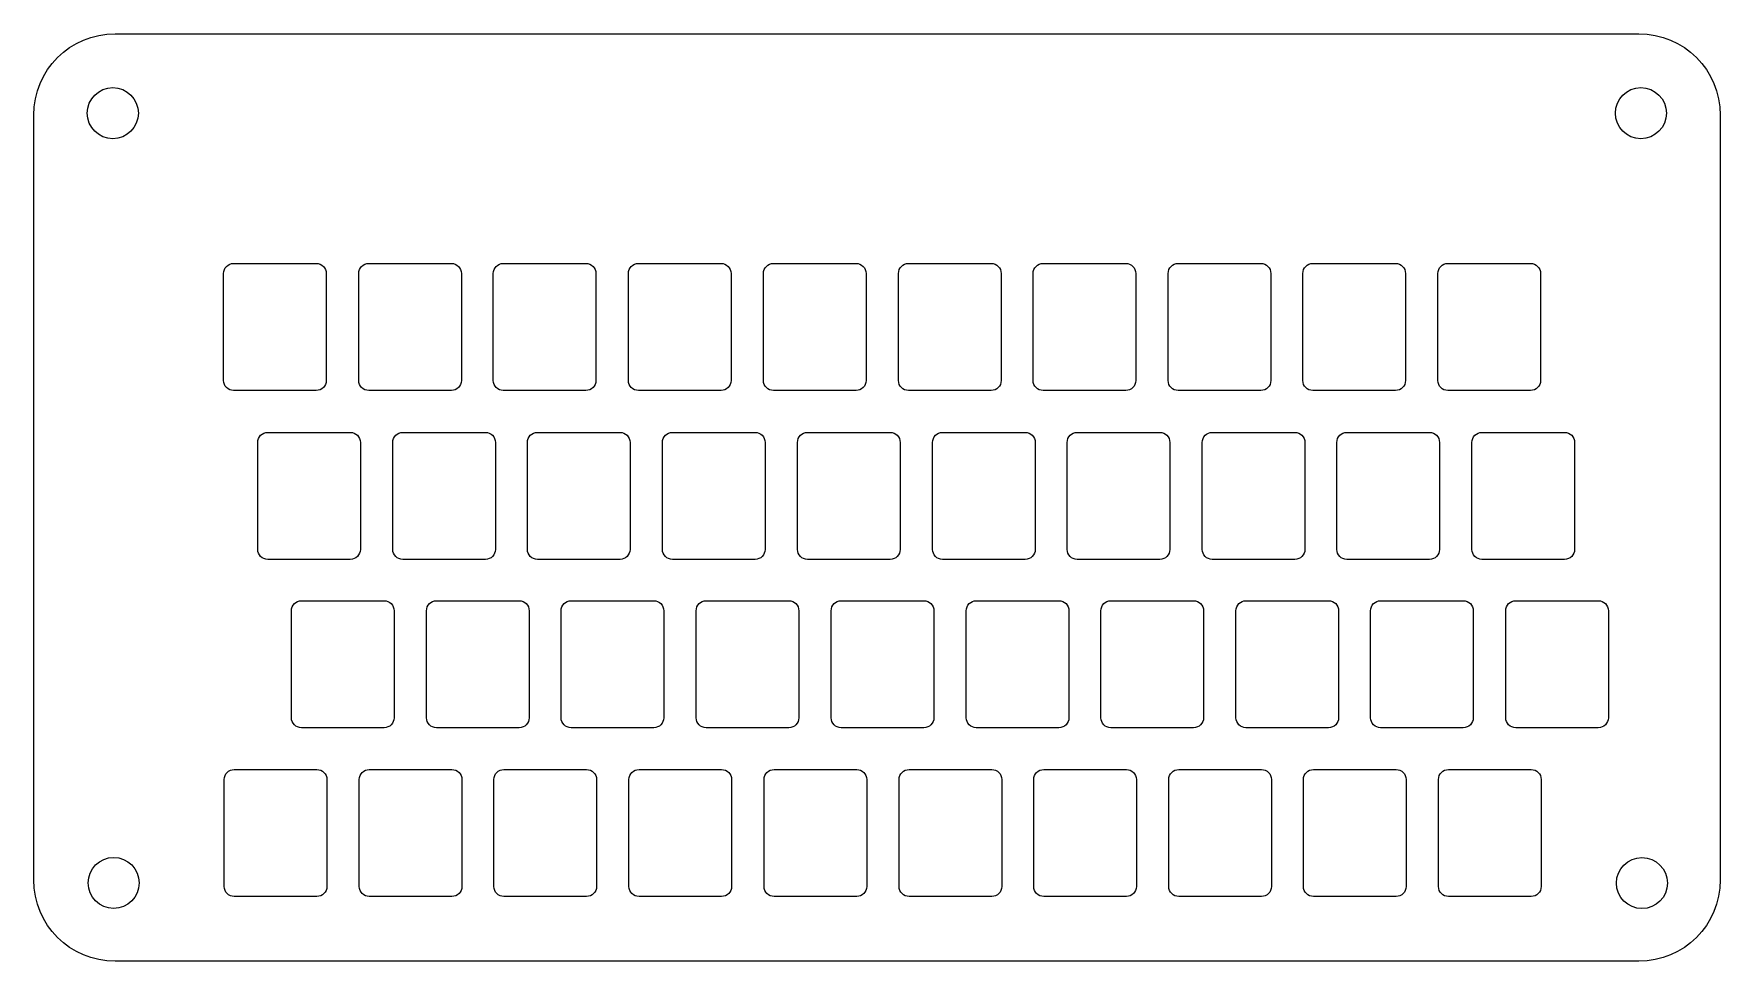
# Model space of a CAD drawing. Extents: x 48 to 175, y 212 to 282.
import ezdxf

# ---------------------------------------------------------------- set-up
doc = ezdxf.new("R2010")
doc.units = 0
doc.layers.add('Top_1', color=7, linetype='CONTINUOUS')

msp = doc.modelspace()

# ---------------------------------------------------------------- linework, layer by layer
at = {"layer": 'Top_1', "color": 3}
for p, q in [((54.184894, 281.549384), (168.933306, 281.549384)), ((54.184894, 281.549384), (54.184894, 281.549384)), ((48.042446, 217.837722), (48.042446, 275.406937)), ((55.921576, 275.567439), (55.921576, 275.567439)), ((171.015327, 275.567439), (171.015327, 275.567439)), ((175.075751, 275.406937), (175.075751, 217.837722)), ((63.099764, 264.250211), (69.323373, 264.250211)), ((63.099764, 264.250211), (63.099764, 264.250211)), ((73.273818, 264.250211), (79.497431, 264.250211)), ((73.273818, 264.250211), (73.273818, 264.250211)), ((83.412245, 264.250211), (89.635855, 264.250211)), ((83.412245, 264.250211), (83.412245, 264.250211)), ((93.5863, 264.250211), (99.809912, 264.250211)), ((93.5863, 264.250211), (93.5863, 264.250211)), ((103.758204, 264.250211), (109.981814, 264.250211)), ((103.758204, 264.250211), (103.758204, 264.250211)), ((113.932259, 264.250211), (120.155871, 264.250211)), ((113.932259, 264.250211), (113.932259, 264.250211)), ((124.070686, 264.250211), (130.294295, 264.250211)), ((124.070686, 264.250211), (124.070686, 264.250211)), ((134.24474, 264.250211), (140.46835, 264.250211)), ((134.24474, 264.250211), (134.24474, 264.250211)), ((144.386594, 264.250211), (150.610203, 264.250211)), ((144.386594, 264.250211), (144.386594, 264.250211)), ((154.56064, 264.250211), (160.784252, 264.250211)), ((154.56064, 264.250211), (154.56064, 264.250211)), ((62.345392, 255.436981), (62.345392, 263.495842)), ((70.077745, 263.495842), (70.077745, 255.436981)), ((72.51945, 255.436981), (72.51945, 263.495842)), ((80.2518, 263.495842), (80.2518, 255.436981)), ((82.657874, 255.436981), (82.657874, 263.495842)), ((90.390224, 263.495842), (90.390224, 255.436981)), ((92.831931, 255.436981), (92.831931, 263.495842)), ((100.564281, 263.495842), (100.564281, 255.436981)), ((103.003833, 255.436981), (103.003833, 263.495842)), ((110.736182, 263.495842), (110.736182, 255.436981)), ((113.17789, 255.436981), (113.17789, 263.495842)), ((120.91024, 263.495842), (120.91024, 255.436981)), ((123.316314, 255.436981), (123.316314, 263.495842)), ((131.048664, 263.495842), (131.048664, 255.436981)), ((133.490372, 255.436981), (133.490372, 263.495842)), ((141.222722, 263.495842), (141.222722, 255.436981)), ((143.632222, 255.436981), (143.632222, 263.495842)), ((151.364575, 263.495842), (151.364575, 255.436981)), ((153.806271, 255.436981), (153.806271, 263.495842)), ((161.538621, 263.495842), (161.538621, 255.436981)), ((69.323373, 254.682612), (63.099764, 254.682612)), ((79.497431, 254.682612), (73.273818, 254.682612)), ((89.635855, 254.682612), (83.412245, 254.682612)), ((99.809912, 254.682612), (93.5863, 254.682612)), ((109.981814, 254.682612), (103.758204, 254.682612)), ((120.155871, 254.682612), (113.932259, 254.682612)), ((130.294295, 254.682612), (124.070686, 254.682612)), ((140.46835, 254.682612), (134.24474, 254.682612)), ((150.610203, 254.682612), (144.386594, 254.682612)), ((160.784252, 254.682612), (154.56064, 254.682612)), ((65.66555, 251.528181), (71.88916, 251.528181)), ((65.66555, 251.528181), (65.66555, 251.528181)), ((75.839605, 251.528181), (82.063217, 251.528181)), ((75.839605, 251.528181), (75.839605, 251.528181)), ((85.978032, 251.528181), (92.201642, 251.528181)), ((85.978032, 251.528181), (85.978032, 251.528181)), ((96.152087, 251.528181), (102.375696, 251.528181)), ((96.152087, 251.528181), (96.152087, 251.528181)), ((106.323991, 251.528181), (112.5476, 251.528181)), ((106.323991, 251.528181), (106.323991, 251.528181)), ((116.498045, 251.528181), (122.721655, 251.528181)), ((116.498045, 251.528181), (116.498045, 251.528181)), ((126.636472, 251.528181), (132.860082, 251.528181)), ((126.636472, 251.528181), (126.636472, 251.528181)), ((136.810527, 251.528181), (143.034137, 251.528181)), ((136.810527, 251.528181), (136.810527, 251.528181)), ((146.952389, 251.528181), (153.175998, 251.528181)), ((146.952389, 251.528181), (146.952389, 251.528181)), ((157.126426, 251.528181), (163.350039, 251.528181)), ((157.126426, 251.528181), (157.126426, 251.528181)), ((64.911179, 242.714951), (64.911179, 250.773809)), ((72.643532, 250.773809), (72.643532, 242.714951)), ((75.085236, 242.714951), (75.085236, 250.773809)), ((82.817586, 250.773809), (82.817586, 242.714951)), ((85.22366, 242.714951), (85.22366, 250.773809)), ((92.95601, 250.773809), (92.95601, 242.714951)), ((95.397718, 242.714951), (95.397718, 250.773809)), ((103.130068, 250.773809), (103.130068, 242.714951)), ((105.569619, 242.714951), (105.569619, 250.773809)), ((113.301969, 250.773809), (113.301969, 242.714951)), ((115.743677, 242.714951), (115.743677, 250.773809)), ((123.476027, 250.773809), (123.476027, 242.714951)), ((125.882101, 242.714951), (125.882101, 250.773809)), ((133.614451, 250.773809), (133.614451, 242.714951)), ((136.056158, 242.714951), (136.056158, 250.773809)), ((143.788508, 250.773809), (143.788508, 242.714951)), ((146.19802, 242.714951), (146.19802, 250.773809)), ((153.93037, 250.773809), (153.93037, 242.714951)), ((156.372058, 242.714951), (156.372058, 250.773809)), ((164.104407, 250.773809), (164.104407, 242.714951)), ((71.88916, 241.960579), (65.66555, 241.960579)), ((82.063217, 241.960579), (75.839605, 241.960579)), ((92.201642, 241.960579), (85.978032, 241.960579)), ((102.375696, 241.960579), (96.152087, 241.960579)), ((112.5476, 241.960579), (106.323991, 241.960579)), ((122.721655, 241.960579), (116.498045, 241.960579)), ((132.860082, 241.960579), (126.636472, 241.960579)), ((143.034137, 241.960579), (136.810527, 241.960579)), ((153.175998, 241.960579), (146.952389, 241.960579)), ((163.350039, 241.960579), (157.126426, 241.960579)), ((68.206264, 238.85211), (74.429874, 238.85211)), ((68.206264, 238.85211), (68.206264, 238.85211)), ((78.380322, 238.85211), (84.603931, 238.85211)), ((78.380322, 238.85211), (78.380322, 238.85211)), ((88.518746, 238.85211), (94.742356, 238.85211)), ((88.518746, 238.85211), (88.518746, 238.85211)), ((98.692801, 238.85211), (104.916413, 238.85211)), ((98.692801, 238.85211), (98.692801, 238.85211)), ((108.864705, 238.85211), (115.088314, 238.85211)), ((108.864705, 238.85211), (108.864705, 238.85211)), ((119.038759, 238.85211), (125.262372, 238.85211)), ((119.038759, 238.85211), (119.038759, 238.85211)), ((129.177186, 238.85211), (135.400796, 238.85211)), ((129.177186, 238.85211), (129.177186, 238.85211)), ((139.351241, 238.85211), (145.574853, 238.85211)), ((139.351241, 238.85211), (139.351241, 238.85211)), ((149.493111, 238.85211), (155.716724, 238.85211)), ((149.493111, 238.85211), (149.493111, 238.85211)), ((159.667152, 238.85211), (165.890761, 238.85211)), ((159.667152, 238.85211), (159.667152, 238.85211)), ((67.451896, 230.03888), (67.451896, 238.097741)), ((75.184246, 238.097741), (75.184246, 230.03888)), ((77.62595, 230.03888), (77.62595, 238.097741)), ((85.3583, 238.097741), (85.3583, 230.03888)), ((87.764377, 230.03888), (87.764377, 238.097741)), ((95.496727, 238.097741), (95.496727, 230.03888)), ((97.938432, 230.03888), (97.938432, 238.097741)), ((105.670782, 238.097741), (105.670782, 230.03888)), ((108.110336, 230.03888), (108.110336, 238.097741)), ((115.842686, 238.097741), (115.842686, 230.03888)), ((118.284391, 230.03888), (118.284391, 238.097741)), ((126.016741, 238.097741), (126.016741, 230.03888)), ((128.422815, 230.03888), (128.422815, 238.097741)), ((136.155168, 238.097741), (136.155168, 230.03888)), ((138.596872, 230.03888), (138.596872, 238.097741)), ((146.329222, 238.097741), (146.329222, 230.03888)), ((148.738742, 230.03888), (148.738742, 238.097741)), ((156.471092, 238.097741), (156.471092, 230.03888)), ((158.91278, 230.03888), (158.91278, 238.097741)), ((166.64513, 238.097741), (166.64513, 230.03888)), ((74.429874, 229.284509), (68.206264, 229.284509)), ((84.603931, 229.284509), (78.380322, 229.284509)), ((94.742356, 229.284509), (88.518746, 229.284509)), ((104.916413, 229.284509), (98.692801, 229.284509)), ((115.088314, 229.284509), (108.864705, 229.284509)), ((125.262372, 229.284509), (119.038759, 229.284509)), ((135.400796, 229.284509), (129.177186, 229.284509)), ((145.574853, 229.284509), (139.351241, 229.284509)), ((155.716724, 229.284509), (149.493111, 229.284509)), ((165.890761, 229.284509), (159.667152, 229.284509)), ((63.145964, 226.13899), (69.369573, 226.13899)), ((63.145964, 226.13899), (63.145964, 226.13899)), ((73.320018, 226.13899), (79.543628, 226.13899)), ((73.320018, 226.13899), (73.320018, 226.13899)), ((83.458442, 226.13899), (89.682055, 226.13899)), ((83.458442, 226.13899), (83.458442, 226.13899)), ((93.6325, 226.13899), (99.856109, 226.13899)), ((93.6325, 226.13899), (93.6325, 226.13899)), ((103.804401, 226.13899), (110.028014, 226.13899)), ((103.804401, 226.13899), (103.804401, 226.13899)), ((113.978459, 226.13899), (120.202068, 226.13899)), ((113.978459, 226.13899), (113.978459, 226.13899)), ((124.116883, 226.13899), (130.340492, 226.13899)), ((124.116883, 226.13899), (124.116883, 226.13899)), ((134.29094, 226.13899), (140.51455, 226.13899)), ((134.29094, 226.13899), (134.29094, 226.13899)), ((144.43281, 226.13899), (150.65642, 226.13899)), ((144.43281, 226.13899), (144.43281, 226.13899)), ((154.606856, 226.13899), (160.830466, 226.13899)), ((154.606856, 226.13899), (154.606856, 226.13899)), ((62.391592, 217.32576), (62.391592, 225.384618)), ((70.123942, 225.384618), (70.123942, 217.32576)), ((72.565649, 217.32576), (72.565649, 225.384618)), ((80.297999, 225.384618), (80.297999, 217.32576)), ((82.704074, 217.32576), (82.704074, 225.384618)), ((90.436423, 225.384618), (90.436423, 217.32576)), ((92.878128, 217.32576), (92.878128, 225.384618)), ((100.610481, 225.384618), (100.610481, 217.32576)), ((103.050032, 217.32576), (103.050032, 225.384618)), ((110.782382, 225.384618), (110.782382, 217.32576)), ((113.224087, 217.32576), (113.224087, 225.384618)), ((120.95644, 225.384618), (120.95644, 217.32576)), ((123.362514, 217.32576), (123.362514, 225.384618)), ((131.094864, 225.384618), (131.094864, 217.32576)), ((133.536569, 217.32576), (133.536569, 225.384618)), ((141.268918, 225.384618), (141.268918, 217.32576)), ((143.678439, 217.32576), (143.678439, 225.384618)), ((151.410789, 225.384618), (151.410789, 217.32576)), ((153.852488, 217.32576), (153.852488, 225.384618)), ((161.584838, 225.384618), (161.584838, 217.32576)), ((55.984572, 217.594602), (55.984572, 217.594602)), ((171.097222, 217.582001), (171.097222, 217.582001)), ((69.369573, 216.571388), (63.145964, 216.571388)), ((79.543628, 216.571388), (73.320018, 216.571388)), ((89.682055, 216.571388), (83.458442, 216.571388)), ((99.856109, 216.571388), (93.6325, 216.571388)), ((110.028014, 216.571388), (103.804401, 216.571388)), ((120.202068, 216.571388), (113.978459, 216.571388)), ((130.340492, 216.571388), (124.116883, 216.571388)), ((140.51455, 216.571388), (134.29094, 216.571388)), ((150.65642, 216.571388), (144.43281, 216.571388)), ((160.830466, 216.571388), (154.606856, 216.571388)), ((168.933306, 211.695277), (54.184894, 211.695277))]:
    msp.add_line(p, q, dxfattribs=at)
for points in [[(48.042446, 275.406937), (48.042446, 278.809853), (50.781977, 281.549384), (54.184894, 281.549384)], [(168.933306, 281.549384), (172.33622, 281.549384), (175.075751, 278.809853), (175.075751, 275.406937)], [(52.078819, 275.567439), (52.078819, 276.628587), (52.939049, 277.488818), (54.000199, 277.488818)], [(54.000199, 277.488818), (55.061346, 277.488818), (55.921576, 276.628587), (55.921576, 275.567439)], [(167.172569, 275.567439), (167.172569, 276.628587), (168.0328, 277.488818), (169.09395, 277.488818)], [(169.09395, 277.488818), (170.155097, 277.488818), (171.015327, 276.628587), (171.015327, 275.567439)], [(54.000199, 273.64606), (52.939049, 273.64606), (52.078819, 274.50629), (52.078819, 275.567439)], [(55.921576, 275.567439), (55.921576, 274.50629), (55.061346, 273.64606), (54.000199, 273.64606)], [(169.09395, 273.64606), (168.0328, 273.64606), (167.172569, 274.50629), (167.172569, 275.567439)], [(171.015327, 275.567439), (171.015327, 274.50629), (170.155097, 273.64606), (169.09395, 273.64606)], [(62.345392, 263.495842), (62.345392, 263.913762), (62.681843, 264.250211), (63.099764, 264.250211)], [(69.323373, 264.250211), (69.741294, 264.250211), (70.077745, 263.913762), (70.077745, 263.495842)], [(72.51945, 263.495842), (72.51945, 263.913762), (72.855898, 264.250211), (73.273818, 264.250211)], [(79.497431, 264.250211), (79.915351, 264.250211), (80.2518, 263.913762), (80.2518, 263.495842)], [(82.657874, 263.495842), (82.657874, 263.913762), (82.994322, 264.250211), (83.412245, 264.250211)], [(89.635855, 264.250211), (90.053775, 264.250211), (90.390224, 263.913762), (90.390224, 263.495842)], [(92.831931, 263.495842), (92.831931, 263.913762), (93.16838, 264.250211), (93.5863, 264.250211)], [(99.809912, 264.250211), (100.227833, 264.250211), (100.564281, 263.913762), (100.564281, 263.495842)], [(103.003833, 263.495842), (103.003833, 263.913762), (103.340281, 264.250211), (103.758204, 264.250211)], [(109.981814, 264.250211), (110.399734, 264.250211), (110.736182, 263.913762), (110.736182, 263.495842)], [(113.17789, 263.495842), (113.17789, 263.913762), (113.514338, 264.250211), (113.932259, 264.250211)], [(120.155871, 264.250211), (120.573792, 264.250211), (120.91024, 263.913762), (120.91024, 263.495842)], [(123.316314, 263.495842), (123.316314, 263.913762), (123.652763, 264.250211), (124.070686, 264.250211)], [(130.294295, 264.250211), (130.712216, 264.250211), (131.048664, 263.913762), (131.048664, 263.495842)], [(133.490372, 263.495842), (133.490372, 263.913762), (133.82682, 264.250211), (134.24474, 264.250211)], [(140.46835, 264.250211), (140.886273, 264.250211), (141.222722, 263.913762), (141.222722, 263.495842)], [(143.632222, 263.495842), (143.632222, 263.913762), (143.968673, 264.250211), (144.386594, 264.250211)], [(150.610203, 264.250211), (151.028126, 264.250211), (151.364575, 263.913762), (151.364575, 263.495842)], [(153.806271, 263.495842), (153.806271, 263.913762), (154.142719, 264.250211), (154.56064, 264.250211)], [(160.784252, 264.250211), (161.202172, 264.250211), (161.538621, 263.913762), (161.538621, 263.495842)], [(63.099764, 254.682612), (62.681843, 254.682612), (62.345392, 255.019061), (62.345392, 255.436981)], [(70.077745, 255.436981), (70.077745, 255.019061), (69.741294, 254.682612), (69.323373, 254.682612)], [(73.273818, 254.682612), (72.855898, 254.682612), (72.51945, 255.019061), (72.51945, 255.436981)], [(80.2518, 255.436981), (80.2518, 255.019061), (79.915351, 254.682612), (79.497431, 254.682612)], [(83.412245, 254.682612), (82.994322, 254.682612), (82.657874, 255.019061), (82.657874, 255.436981)], [(90.390224, 255.436981), (90.390224, 255.019061), (90.053775, 254.682612), (89.635855, 254.682612)], [(93.5863, 254.682612), (93.16838, 254.682612), (92.831931, 255.019061), (92.831931, 255.436981)], [(100.564281, 255.436981), (100.564281, 255.019061), (100.227833, 254.682612), (99.809912, 254.682612)], [(103.758204, 254.682612), (103.340281, 254.682612), (103.003833, 255.019061), (103.003833, 255.436981)], [(110.736182, 255.436981), (110.736182, 255.019061), (110.399734, 254.682612), (109.981814, 254.682612)], [(113.932259, 254.682612), (113.514338, 254.682612), (113.17789, 255.019061), (113.17789, 255.436981)], [(120.91024, 255.436981), (120.91024, 255.019061), (120.573792, 254.682612), (120.155871, 254.682612)], [(124.070686, 254.682612), (123.652763, 254.682612), (123.316314, 255.019061), (123.316314, 255.436981)], [(131.048664, 255.436981), (131.048664, 255.019061), (130.712216, 254.682612), (130.294295, 254.682612)], [(134.24474, 254.682612), (133.82682, 254.682612), (133.490372, 255.019061), (133.490372, 255.436981)], [(141.222722, 255.436981), (141.222722, 255.019061), (140.886273, 254.682612), (140.46835, 254.682612)], [(144.386594, 254.682612), (143.968673, 254.682612), (143.632222, 255.019061), (143.632222, 255.436981)], [(151.364575, 255.436981), (151.364575, 255.019061), (151.028126, 254.682612), (150.610203, 254.682612)], [(154.56064, 254.682612), (154.142719, 254.682612), (153.806271, 255.019061), (153.806271, 255.436981)], [(161.538621, 255.436981), (161.538621, 255.019061), (161.202172, 254.682612), (160.784252, 254.682612)], [(64.911179, 250.773809), (64.911179, 251.191732), (65.24763, 251.528181), (65.66555, 251.528181)], [(71.88916, 251.528181), (72.30708, 251.528181), (72.643532, 251.191732), (72.643532, 250.773809)], [(75.085236, 250.773809), (75.085236, 251.191732), (75.421685, 251.528181), (75.839605, 251.528181)], [(82.063217, 251.528181), (82.481138, 251.528181), (82.817586, 251.191732), (82.817586, 250.773809)], [(85.22366, 250.773809), (85.22366, 251.191732), (85.560109, 251.528181), (85.978032, 251.528181)], [(92.201642, 251.528181), (92.619562, 251.528181), (92.95601, 251.191732), (92.95601, 250.773809)], [(95.397718, 250.773809), (95.397718, 251.191732), (95.734166, 251.528181), (96.152087, 251.528181)], [(102.375696, 251.528181), (102.793619, 251.528181), (103.130068, 251.191732), (103.130068, 250.773809)], [(105.569619, 250.773809), (105.569619, 251.191732), (105.906068, 251.528181), (106.323991, 251.528181)], [(112.5476, 251.528181), (112.965521, 251.528181), (113.301969, 251.191732), (113.301969, 250.773809)], [(115.743677, 250.773809), (115.743677, 251.191732), (116.080125, 251.528181), (116.498045, 251.528181)], [(122.721655, 251.528181), (123.139578, 251.528181), (123.476027, 251.191732), (123.476027, 250.773809)], [(125.882101, 250.773809), (125.882101, 251.191732), (126.218549, 251.528181), (126.636472, 251.528181)], [(132.860082, 251.528181), (133.278002, 251.528181), (133.614451, 251.191732), (133.614451, 250.773809)], [(136.056158, 250.773809), (136.056158, 251.191732), (136.392607, 251.528181), (136.810527, 251.528181)], [(143.034137, 251.528181), (143.45206, 251.528181), (143.788508, 251.191732), (143.788508, 250.773809)], [(146.19802, 250.773809), (146.19802, 251.191732), (146.534468, 251.528181), (146.952389, 251.528181)], [(153.175998, 251.528181), (153.593921, 251.528181), (153.93037, 251.191732), (153.93037, 250.773809)], [(156.372058, 250.773809), (156.372058, 251.191732), (156.708506, 251.528181), (157.126426, 251.528181)], [(163.350039, 251.528181), (163.767959, 251.528181), (164.104407, 251.191732), (164.104407, 250.773809)], [(65.66555, 241.960579), (65.24763, 241.960579), (64.911179, 242.297028), (64.911179, 242.714951)], [(72.643532, 242.714951), (72.643532, 242.297028), (72.30708, 241.960579), (71.88916, 241.960579)], [(75.839605, 241.960579), (75.421685, 241.960579), (75.085236, 242.297028), (75.085236, 242.714951)], [(82.817586, 242.714951), (82.817586, 242.297028), (82.481138, 241.960579), (82.063217, 241.960579)], [(85.978032, 241.960579), (85.560109, 241.960579), (85.22366, 242.297028), (85.22366, 242.714951)], [(92.95601, 242.714951), (92.95601, 242.297028), (92.619562, 241.960579), (92.201642, 241.960579)], [(96.152087, 241.960579), (95.734166, 241.960579), (95.397718, 242.297028), (95.397718, 242.714951)], [(103.130068, 242.714951), (103.130068, 242.297028), (102.793619, 241.960579), (102.375696, 241.960579)], [(106.323991, 241.960579), (105.906068, 241.960579), (105.569619, 242.297028), (105.569619, 242.714951)], [(113.301969, 242.714951), (113.301969, 242.297028), (112.965521, 241.960579), (112.5476, 241.960579)], [(116.498045, 241.960579), (116.080125, 241.960579), (115.743677, 242.297028), (115.743677, 242.714951)], [(123.476027, 242.714951), (123.476027, 242.297028), (123.139578, 241.960579), (122.721655, 241.960579)], [(126.636472, 241.960579), (126.218549, 241.960579), (125.882101, 242.297028), (125.882101, 242.714951)], [(133.614451, 242.714951), (133.614451, 242.297028), (133.278002, 241.960579), (132.860082, 241.960579)], [(136.810527, 241.960579), (136.392607, 241.960579), (136.056158, 242.297028), (136.056158, 242.714951)], [(143.788508, 242.714951), (143.788508, 242.297028), (143.45206, 241.960579), (143.034137, 241.960579)], [(146.952389, 241.960579), (146.534468, 241.960579), (146.19802, 242.297028), (146.19802, 242.714951)], [(153.93037, 242.714951), (153.93037, 242.297028), (153.593921, 241.960579), (153.175998, 241.960579)], [(157.126426, 241.960579), (156.708506, 241.960579), (156.372058, 242.297028), (156.372058, 242.714951)], [(164.104407, 242.714951), (164.104407, 242.297028), (163.767959, 241.960579), (163.350039, 241.960579)], [(67.451896, 238.097741), (67.451896, 238.515662), (67.788344, 238.85211), (68.206264, 238.85211)], [(74.429874, 238.85211), (74.847797, 238.85211), (75.184246, 238.515662), (75.184246, 238.097741)], [(77.62595, 238.097741), (77.62595, 238.515662), (77.962399, 238.85211), (78.380322, 238.85211)], [(84.603931, 238.85211), (85.021852, 238.85211), (85.3583, 238.515662), (85.3583, 238.097741)], [(87.764377, 238.097741), (87.764377, 238.515662), (88.100826, 238.85211), (88.518746, 238.85211)], [(94.742356, 238.85211), (95.160279, 238.85211), (95.496727, 238.515662), (95.496727, 238.097741)], [(97.938432, 238.097741), (97.938432, 238.515662), (98.27488, 238.85211), (98.692801, 238.85211)], [(104.916413, 238.85211), (105.334333, 238.85211), (105.670782, 238.515662), (105.670782, 238.097741)], [(108.110336, 238.097741), (108.110336, 238.515662), (108.446784, 238.85211), (108.864705, 238.85211)], [(115.088314, 238.85211), (115.506238, 238.85211), (115.842686, 238.515662), (115.842686, 238.097741)], [(118.284391, 238.097741), (118.284391, 238.515662), (118.620839, 238.85211), (119.038759, 238.85211)], [(125.262372, 238.85211), (125.680292, 238.85211), (126.016741, 238.515662), (126.016741, 238.097741)], [(128.422815, 238.097741), (128.422815, 238.515662), (128.759266, 238.85211), (129.177186, 238.85211)], [(135.400796, 238.85211), (135.818716, 238.85211), (136.155168, 238.515662), (136.155168, 238.097741)], [(138.596872, 238.097741), (138.596872, 238.515662), (138.933321, 238.85211), (139.351241, 238.85211)], [(145.574853, 238.85211), (145.992774, 238.85211), (146.329222, 238.515662), (146.329222, 238.097741)], [(148.738742, 238.097741), (148.738742, 238.515662), (149.075191, 238.85211), (149.493111, 238.85211)], [(155.716724, 238.85211), (156.134644, 238.85211), (156.471092, 238.515662), (156.471092, 238.097741)], [(158.91278, 238.097741), (158.91278, 238.515662), (159.249229, 238.85211), (159.667152, 238.85211)], [(165.890761, 238.85211), (166.308682, 238.85211), (166.64513, 238.515662), (166.64513, 238.097741)], [(68.206264, 229.284509), (67.788344, 229.284509), (67.451896, 229.62096), (67.451896, 230.03888)], [(75.184246, 230.03888), (75.184246, 229.62096), (74.847797, 229.284509), (74.429874, 229.284509)], [(78.380322, 229.284509), (77.962399, 229.284509), (77.62595, 229.62096), (77.62595, 230.03888)], [(85.3583, 230.03888), (85.3583, 229.62096), (85.021852, 229.284509), (84.603931, 229.284509)], [(88.518746, 229.284509), (88.100826, 229.284509), (87.764377, 229.62096), (87.764377, 230.03888)], [(95.496727, 230.03888), (95.496727, 229.62096), (95.160279, 229.284509), (94.742356, 229.284509)], [(98.692801, 229.284509), (98.27488, 229.284509), (97.938432, 229.62096), (97.938432, 230.03888)], [(105.670782, 230.03888), (105.670782, 229.62096), (105.334333, 229.284509), (104.916413, 229.284509)], [(108.864705, 229.284509), (108.446784, 229.284509), (108.110336, 229.62096), (108.110336, 230.03888)], [(115.842686, 230.03888), (115.842686, 229.62096), (115.506238, 229.284509), (115.088314, 229.284509)], [(119.038759, 229.284509), (118.620839, 229.284509), (118.284391, 229.62096), (118.284391, 230.03888)], [(126.016741, 230.03888), (126.016741, 229.62096), (125.680292, 229.284509), (125.262372, 229.284509)], [(129.177186, 229.284509), (128.759266, 229.284509), (128.422815, 229.62096), (128.422815, 230.03888)], [(136.155168, 230.03888), (136.155168, 229.62096), (135.818716, 229.284509), (135.400796, 229.284509)], [(139.351241, 229.284509), (138.933321, 229.284509), (138.596872, 229.62096), (138.596872, 230.03888)], [(146.329222, 230.03888), (146.329222, 229.62096), (145.992774, 229.284509), (145.574853, 229.284509)], [(149.493111, 229.284509), (149.075191, 229.284509), (148.738742, 229.62096), (148.738742, 230.03888)], [(156.471092, 230.03888), (156.471092, 229.62096), (156.134644, 229.284509), (155.716724, 229.284509)], [(159.667152, 229.284509), (159.249229, 229.284509), (158.91278, 229.62096), (158.91278, 230.03888)], [(166.64513, 230.03888), (166.64513, 229.62096), (166.308682, 229.284509), (165.890761, 229.284509)], [(62.391592, 225.384618), (62.391592, 225.802541), (62.72804, 226.13899), (63.145964, 226.13899)], [(69.369573, 226.13899), (69.787493, 226.13899), (70.123942, 225.802541), (70.123942, 225.384618)], [(72.565649, 225.384618), (72.565649, 225.802541), (72.902098, 226.13899), (73.320018, 226.13899)], [(79.543628, 226.13899), (79.961551, 226.13899), (80.297999, 225.802541), (80.297999, 225.384618)], [(82.704074, 225.384618), (82.704074, 225.802541), (83.040522, 226.13899), (83.458442, 226.13899)], [(89.682055, 226.13899), (90.099975, 226.13899), (90.436423, 225.802541), (90.436423, 225.384618)], [(92.878128, 225.384618), (92.878128, 225.802541), (93.214579, 226.13899), (93.6325, 226.13899)], [(99.856109, 226.13899), (100.27403, 226.13899), (100.610481, 225.802541), (100.610481, 225.384618)], [(103.050032, 225.384618), (103.050032, 225.802541), (103.386481, 226.13899), (103.804401, 226.13899)], [(110.028014, 226.13899), (110.445934, 226.13899), (110.782382, 225.802541), (110.782382, 225.384618)], [(113.224087, 225.384618), (113.224087, 225.802541), (113.560538, 226.13899), (113.978459, 226.13899)], [(120.202068, 226.13899), (120.619988, 226.13899), (120.95644, 225.802541), (120.95644, 225.384618)], [(123.362514, 225.384618), (123.362514, 225.802541), (123.698962, 226.13899), (124.116883, 226.13899)], [(130.340492, 226.13899), (130.758415, 226.13899), (131.094864, 225.802541), (131.094864, 225.384618)], [(133.536569, 225.384618), (133.536569, 225.802541), (133.873017, 226.13899), (134.29094, 226.13899)], [(140.51455, 226.13899), (140.93247, 226.13899), (141.268918, 225.802541), (141.268918, 225.384618)], [(143.678439, 225.384618), (143.678439, 225.802541), (144.014887, 226.13899), (144.43281, 226.13899)], [(150.65642, 226.13899), (151.07434, 226.13899), (151.410789, 225.802541), (151.410789, 225.384618)], [(153.852488, 225.384618), (153.852488, 225.802541), (154.188936, 226.13899), (154.606856, 226.13899)], [(160.830466, 226.13899), (161.248389, 226.13899), (161.584838, 225.802541), (161.584838, 225.384618)], [(52.141815, 217.594602), (52.141815, 218.65575), (53.002045, 219.515981), (54.063195, 219.515981)], [(54.063195, 219.515981), (55.124342, 219.515981), (55.984572, 218.65575), (55.984572, 217.594602)], [(167.254465, 217.582001), (167.254465, 218.643149), (168.114695, 219.50338), (169.175845, 219.50338)], [(169.175845, 219.50338), (170.236992, 219.50338), (171.097222, 218.643149), (171.097222, 217.582001)], [(54.184894, 211.695277), (50.781977, 211.695277), (48.042446, 214.434808), (48.042446, 217.837722)], [(54.063195, 215.673223), (53.002045, 215.673223), (52.141815, 216.533454), (52.141815, 217.594602)], [(55.984572, 217.594602), (55.984572, 216.533454), (55.124342, 215.673223), (54.063195, 215.673223)], [(63.145964, 216.571388), (62.72804, 216.571388), (62.391592, 216.907837), (62.391592, 217.32576)], [(70.123942, 217.32576), (70.123942, 216.907837), (69.787493, 216.571388), (69.369573, 216.571388)], [(73.320018, 216.571388), (72.902098, 216.571388), (72.565649, 216.907837), (72.565649, 217.32576)], [(80.297999, 217.32576), (80.297999, 216.907837), (79.961551, 216.571388), (79.543628, 216.571388)], [(83.458442, 216.571388), (83.040522, 216.571388), (82.704074, 216.907837), (82.704074, 217.32576)], [(90.436423, 217.32576), (90.436423, 216.907837), (90.099975, 216.571388), (89.682055, 216.571388)], [(93.6325, 216.571388), (93.214579, 216.571388), (92.878128, 216.907837), (92.878128, 217.32576)], [(100.610481, 217.32576), (100.610481, 216.907837), (100.27403, 216.571388), (99.856109, 216.571388)], [(103.804401, 216.571388), (103.386481, 216.571388), (103.050032, 216.907837), (103.050032, 217.32576)], [(110.782382, 217.32576), (110.782382, 216.907837), (110.445934, 216.571388), (110.028014, 216.571388)], [(113.978459, 216.571388), (113.560538, 216.571388), (113.224087, 216.907837), (113.224087, 217.32576)], [(120.95644, 217.32576), (120.95644, 216.907837), (120.619988, 216.571388), (120.202068, 216.571388)], [(124.116883, 216.571388), (123.698962, 216.571388), (123.362514, 216.907837), (123.362514, 217.32576)], [(131.094864, 217.32576), (131.094864, 216.907837), (130.758415, 216.571388), (130.340492, 216.571388)], [(134.29094, 216.571388), (133.873017, 216.571388), (133.536569, 216.907837), (133.536569, 217.32576)], [(141.268918, 217.32576), (141.268918, 216.907837), (140.93247, 216.571388), (140.51455, 216.571388)], [(144.43281, 216.571388), (144.014887, 216.571388), (143.678439, 216.907837), (143.678439, 217.32576)], [(151.410789, 217.32576), (151.410789, 216.907837), (151.07434, 216.571388), (150.65642, 216.571388)], [(154.606856, 216.571388), (154.188936, 216.571388), (153.852488, 216.907837), (153.852488, 217.32576)], [(161.584838, 217.32576), (161.584838, 216.907837), (161.248389, 216.571388), (160.830466, 216.571388)], [(169.175845, 215.660622), (168.114695, 215.660622), (167.254465, 216.520853), (167.254465, 217.582001)], [(175.075751, 217.837722), (175.075751, 214.434808), (172.33622, 211.695277), (168.933306, 211.695277)], [(171.097222, 217.582001), (171.097222, 216.520853), (170.236992, 215.660622), (169.175845, 215.660622)]]:
    msp.add_open_spline(points, degree=3, dxfattribs=at)

doc.saveas('drawing.dxf')
